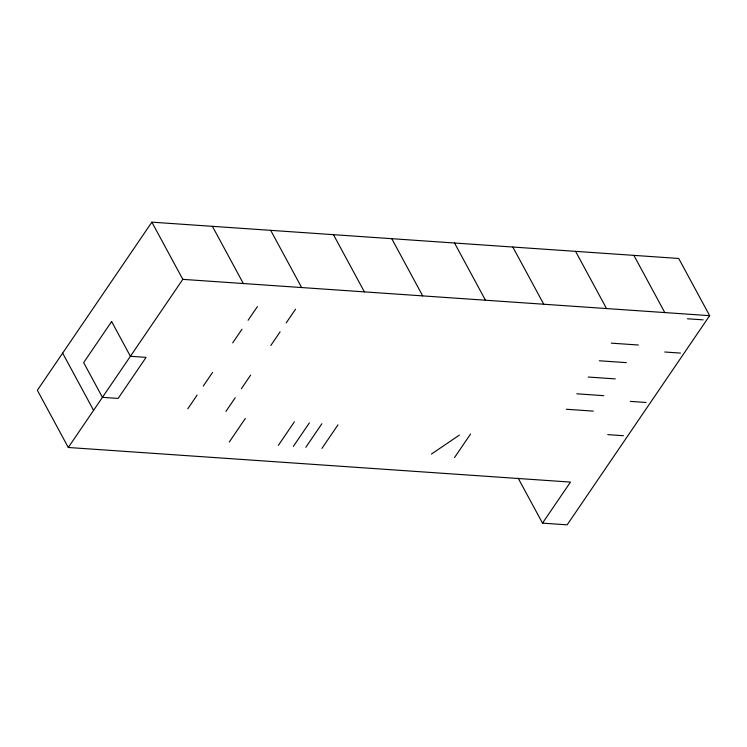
<?xml version="1.0" encoding="UTF-8"?>
<svg xmlns="http://www.w3.org/2000/svg" width="747" height="747" viewBox="0 0 747 747"><rect width="100%" height="100%" fill="white"/><g stroke="black" fill="none" stroke-linecap="round" stroke-linejoin="round"><path stroke-width="1.12" d="M542.499 523.143L567.16 524.842L709.65 315.664L678.715 258.462L151.874 222.158L37.35 390.279L68.285 447.481L570.465 482.095L542.499 523.143L518.194 478.201M68.285 447.481L182.81 279.359L709.65 315.664M187.796 408.786L197.124 395.107M203.221 386.143L212.54 372.464M232.681 342.901L242.009 329.212M248.097 320.267L257.416 306.587M225.911 411.42L235.23 397.731M241.337 388.776L250.656 375.087M270.797 345.525L280.116 331.836M286.213 322.891L295.532 309.211M229.282 442.019L245.343 418.451M278.323 445.399L294.383 421.831M293.338 446.426L309.389 422.858M305.822 447.294L321.882 423.726M321.938 448.405L337.999 424.838M454.55 457.537L470.601 433.97M431.421 454.045L459.405 435.099M687.436 318.773L703.132 319.856M611.317 343.153L638.34 345.011M664.802 352.005L680.489 353.088M599.309 360.773L626.341 362.631M588.225 377.039L615.257 378.897M576.805 393.809L603.828 395.677M630.365 401.391L646.052 402.474M566.282 409.253L593.305 411.121M607.722 434.623L623.418 435.706M633.886 255.371L664.811 312.582M575.592 251.356L606.527 308.558M512.816 247.033L543.751 304.234M454.531 243.008L485.457 300.219M391.755 238.685L422.69 295.896M333.47 234.67L364.396 291.872M270.694 230.347L301.629 287.548M212.409 226.322L243.335 283.533M151.874 222.158L182.81 279.359M62.655 353.135L93.58 410.336M111.63 321.555L83.664 362.603L102.442 397.339L118.129 398.422L146.095 357.365L130.408 356.282L111.63 321.555"/></g></svg>
